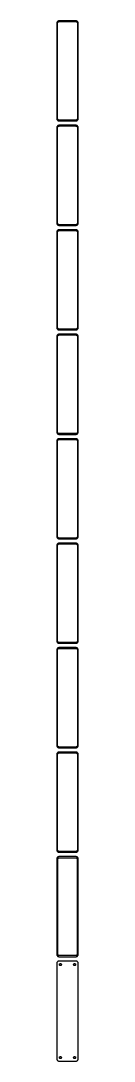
# Model space of a CAD drawing. Header units: metres. Extents: x -22 to 22, y 2085 to 4266.
import ezdxf

# ---------------------------------------------------------------- set-up
doc = ezdxf.new("R2010")
doc.units = ezdxf.units.M

msp = doc.modelspace()

# ---------------------------------------------------------------- linework, layer by layer
for p, q in [((-22.4606, 4261.63), (-22.5, 4261)), ((-22.5, 4261), (-22.5, 4061)), ((-22.3429, 4262.24), (-22.4606, 4261.63)), ((-22.1489, 4262.84), (-22.3429, 4262.24)), ((-21.8815, 4263.41), (-22.1489, 4262.84)), ((-21.5451, 4263.94), (-21.8815, 4263.41)), ((-21.1448, 4264.42), (-21.5451, 4263.94)), ((-20.6871, 4264.85), (-21.1448, 4264.42)), ((-21, 4260.5), (-20.9684, 4261)), ((-21, 4061.5), (-21, 4260.5)), ((-20.9684, 4261), (-20.8743, 4261.49)), ((-20.8743, 4261.49), (-20.7191, 4261.97)), ((-20.7191, 4261.97), (-20.5052, 4262.43)), ((-20.1791, 4265.22), (-20.6871, 4264.85)), ((-20.5052, 4262.43), (-20.2361, 4262.85)), ((-20.2361, 4262.85), (-19.9159, 4263.24)), ((-19.6289, 4265.52), (-20.1791, 4265.22)), ((-19.9159, 4263.24), (-19.5497, 4263.58)), ((-19.0451, 4265.76), (-19.6289, 4265.52)), ((-19.5497, 4263.58), (-19.1433, 4263.88)), ((-19.1433, 4263.88), (-18.7031, 4264.12)), ((-18.4369, 4265.91), (-19.0451, 4265.76)), ((-18.7031, 4264.12), (-18.2361, 4264.3)), ((-17.8139, 4265.99), (-18.4369, 4265.91)), ((-18.2361, 4264.3), (-17.7495, 4264.43)), ((17.8139, 4265.99), (-17.8139, 4265.99)), ((-17.7495, 4264.43), (-17.2512, 4264.49)), ((-17.2512, 4264.49), (17.2512, 4264.49)), ((17.2512, 4264.49), (17.7495, 4264.43)), ((17.7495, 4264.43), (18.2361, 4264.3)), ((18.4369, 4265.91), (17.8139, 4265.99)), ((18.2361, 4264.3), (18.7031, 4264.12)), ((19.0451, 4265.76), (18.4369, 4265.91)), ((18.7031, 4264.12), (19.1433, 4263.88)), ((19.6289, 4265.52), (19.0451, 4265.76)), ((19.1433, 4263.88), (19.5497, 4263.58)), ((19.5497, 4263.58), (19.9159, 4263.24)), ((20.1791, 4265.22), (19.6289, 4265.52)), ((19.9159, 4263.24), (20.2361, 4262.85)), ((20.6871, 4264.85), (20.1791, 4265.22)), ((20.2361, 4262.85), (20.5052, 4262.43)), ((20.5052, 4262.43), (20.7191, 4261.97)), ((21.1448, 4264.42), (20.6871, 4264.85)), ((20.7191, 4261.97), (20.8743, 4261.49)), ((20.8743, 4261.49), (20.9684, 4261)), ((20.9684, 4261), (21, 4260.5)), ((21, 4260.5), (21, 4061.5)), ((21.5451, 4263.94), (21.1448, 4264.42)), ((21.8815, 4263.41), (21.5451, 4263.94)), ((22.1489, 4262.84), (21.8815, 4263.41)), ((22.3429, 4262.24), (22.1489, 4262.84)), ((22.4606, 4261.63), (22.3429, 4262.24)), ((22.5, 4261), (22.4606, 4261.63)), ((22.5, 4061), (22.5, 4261)), ((-22.5, 4061), (-22.4606, 4060.37)), ((-22.4606, 4060.37), (-22.3429, 4059.76)), ((-22.3429, 4059.76), (-22.1489, 4059.16)), ((-22.1489, 4059.16), (-21.8815, 4058.59)), ((-21.8815, 4058.59), (-21.5451, 4058.06)), ((-21.5451, 4058.06), (-21.1448, 4057.58)), ((-21.1448, 4057.58), (-20.6871, 4057.15)), ((-20.9684, 4061), (-21, 4061.5)), ((-20.8743, 4060.51), (-20.9684, 4061)), ((-20.7191, 4060.03), (-20.8743, 4060.51)), ((-20.5052, 4059.57), (-20.7191, 4060.03)), ((-20.6871, 4057.15), (-20.1791, 4056.78)), ((-20.2361, 4059.15), (-20.5052, 4059.57)), ((-19.9159, 4058.76), (-20.2361, 4059.15)), ((-20.1791, 4056.78), (-19.6289, 4056.48)), ((-19.5497, 4058.42), (-19.9159, 4058.76)), ((-19.1433, 4058.12), (-19.5497, 4058.42)), ((-18.7031, 4057.88), (-19.1433, 4058.12)), ((-18.2361, 4057.7), (-18.7031, 4057.88)), ((-17.7495, 4057.57), (-18.2361, 4057.7)), ((-17.2512, 4057.51), (-17.7495, 4057.57)), ((17.2512, 4057.51), (-17.2512, 4057.51)), ((17.7495, 4057.57), (17.2512, 4057.51)), ((18.2361, 4057.7), (17.7495, 4057.57)), ((18.7031, 4057.88), (18.2361, 4057.7)), ((19.1433, 4058.12), (18.7031, 4057.88)), ((19.5497, 4058.42), (19.1433, 4058.12)), ((19.9159, 4058.76), (19.5497, 4058.42)), ((19.6289, 4056.48), (20.1791, 4056.78)), ((20.2361, 4059.15), (19.9159, 4058.76)), ((20.1791, 4056.78), (20.6871, 4057.15)), ((20.5052, 4059.57), (20.2361, 4059.15)), ((20.7191, 4060.03), (20.5052, 4059.57)), ((20.6871, 4057.15), (21.1448, 4057.58)), ((20.8743, 4060.51), (20.7191, 4060.03)), ((20.9684, 4061), (20.8743, 4060.51)), ((21, 4061.5), (20.9684, 4061)), ((21.1448, 4057.58), (21.5451, 4058.06)), ((21.5451, 4058.06), (21.8815, 4058.59)), ((21.8815, 4058.59), (22.1489, 4059.16)), ((22.1489, 4059.16), (22.3429, 4059.76)), ((22.3429, 4059.76), (22.4606, 4060.37)), ((22.4606, 4060.37), (22.5, 4061)), ((-22.4606, 4042.63), (-22.5, 4042)), ((-22.5, 4042), (-22.5, 3842)), ((-22.3429, 4043.24), (-22.4606, 4042.63)), ((-22.1489, 4043.84), (-22.3429, 4043.24)), ((-21.8815, 4044.41), (-22.1489, 4043.84)), ((-21.5451, 4044.94), (-21.8815, 4044.41)), ((-21.1448, 4045.42), (-21.5451, 4044.94)), ((-20.6871, 4045.85), (-21.1448, 4045.42)), ((-21, 4041.5), (-20.9684, 4042)), ((-21, 3842.5), (-21, 4041.5)), ((-20.9684, 4042), (-20.8743, 4042.49)), ((-20.8743, 4042.49), (-20.7191, 4042.97)), ((-20.7191, 4042.97), (-20.5052, 4043.43)), ((-20.1791, 4046.22), (-20.6871, 4045.85)), ((-20.5052, 4043.43), (-20.2361, 4043.85)), ((-20.2361, 4043.85), (-19.9159, 4044.24)), ((-19.6289, 4046.52), (-20.1791, 4046.22)), ((-19.9159, 4044.24), (-19.5497, 4044.58)), ((-19.6289, 4056.48), (-19.0451, 4056.24)), ((-19.0451, 4046.76), (-19.6289, 4046.52)), ((-19.5497, 4044.58), (-19.1433, 4044.88)), ((-19.1433, 4044.88), (-18.7031, 4045.12)), ((-19.0451, 4056.24), (-18.4369, 4056.09)), ((-18.4369, 4046.91), (-19.0451, 4046.76)), ((-18.7031, 4045.12), (-18.2361, 4045.3)), ((-18.4369, 4056.09), (-17.8139, 4056.01)), ((-17.8139, 4046.99), (-18.4369, 4046.91)), ((-18.2361, 4045.3), (-17.7495, 4045.43)), ((-17.8139, 4056.01), (17.8139, 4056.01)), ((17.8139, 4046.99), (-17.8139, 4046.99)), ((-17.7495, 4045.43), (-17.2512, 4045.49)), ((-17.2512, 4045.49), (17.2512, 4045.49)), ((17.2512, 4045.49), (17.7495, 4045.43)), ((17.7495, 4045.43), (18.2361, 4045.3)), ((17.8139, 4056.01), (18.4369, 4056.09)), ((18.4369, 4046.91), (17.8139, 4046.99)), ((18.2361, 4045.3), (18.7031, 4045.12)), ((18.4369, 4056.09), (19.0451, 4056.24)), ((19.0451, 4046.76), (18.4369, 4046.91)), ((18.7031, 4045.12), (19.1433, 4044.88)), ((19.0451, 4056.24), (19.6289, 4056.48)), ((19.6289, 4046.52), (19.0451, 4046.76)), ((19.1433, 4044.88), (19.5497, 4044.58)), ((19.5497, 4044.58), (19.9159, 4044.24)), ((20.1791, 4046.22), (19.6289, 4046.52)), ((19.9159, 4044.24), (20.2361, 4043.85)), ((20.6871, 4045.85), (20.1791, 4046.22)), ((20.2361, 4043.85), (20.5052, 4043.43)), ((20.5052, 4043.43), (20.7191, 4042.97)), ((21.1448, 4045.42), (20.6871, 4045.85)), ((20.7191, 4042.97), (20.8743, 4042.49)), ((20.8743, 4042.49), (20.9684, 4042)), ((20.9684, 4042), (21, 4041.5)), ((21, 4041.5), (21, 3842.5)), ((21.5451, 4044.94), (21.1448, 4045.42)), ((21.8815, 4044.41), (21.5451, 4044.94)), ((22.1489, 4043.84), (21.8815, 4044.41)), ((22.3429, 4043.24), (22.1489, 4043.84)), ((22.4606, 4042.63), (22.3429, 4043.24)), ((22.5, 4042), (22.4606, 4042.63)), ((22.5, 3842), (22.5, 4042)), ((-22.5, 3842), (-22.4606, 3841.37)), ((-22.4606, 3841.37), (-22.3429, 3840.76)), ((-22.3429, 3840.76), (-22.1489, 3840.16)), ((-22.1489, 3840.16), (-21.8815, 3839.59)), ((-21.8815, 3839.59), (-21.5451, 3839.06)), ((-21.5451, 3839.06), (-21.1448, 3838.58)), ((-21.1448, 3838.58), (-20.6871, 3838.15)), ((-20.9684, 3842), (-21, 3842.5)), ((-20.8743, 3841.51), (-20.9684, 3842)), ((-20.7191, 3841.03), (-20.8743, 3841.51)), ((-20.5052, 3840.57), (-20.7191, 3841.03)), ((-20.2361, 3840.15), (-20.5052, 3840.57)), ((-19.9159, 3839.76), (-20.2361, 3840.15)), ((-19.5497, 3839.42), (-19.9159, 3839.76)), ((-19.1433, 3839.12), (-19.5497, 3839.42)), ((-18.7031, 3838.88), (-19.1433, 3839.12)), ((-18.2361, 3838.7), (-18.7031, 3838.88)), ((-17.7495, 3838.57), (-18.2361, 3838.7)), ((-17.2512, 3838.51), (-17.7495, 3838.57)), ((17.7495, 3838.57), (17.2512, 3838.51)), ((18.2361, 3838.7), (17.7495, 3838.57)), ((18.7031, 3838.88), (18.2361, 3838.7)), ((19.1433, 3839.12), (18.7031, 3838.88)), ((19.5497, 3839.42), (19.1433, 3839.12)), ((19.9159, 3839.76), (19.5497, 3839.42)), ((20.2361, 3840.15), (19.9159, 3839.76)), ((20.5052, 3840.57), (20.2361, 3840.15)), ((20.7191, 3841.03), (20.5052, 3840.57)), ((20.6871, 3838.15), (21.1448, 3838.58)), ((20.8743, 3841.51), (20.7191, 3841.03)), ((20.9684, 3842), (20.8743, 3841.51)), ((21, 3842.5), (20.9684, 3842)), ((21.1448, 3838.58), (21.5451, 3839.06)), ((21.5451, 3839.06), (21.8815, 3839.59)), ((21.8815, 3839.59), (22.1489, 3840.16)), ((22.1489, 3840.16), (22.3429, 3840.76)), ((22.3429, 3840.76), (22.4606, 3841.37)), ((22.4606, 3841.37), (22.5, 3842)), ((-22.4606, 3823.63), (-22.5, 3823)), ((-22.5, 3823), (-22.5, 3623)), ((-22.3429, 3824.24), (-22.4606, 3823.63)), ((-22.1489, 3824.84), (-22.3429, 3824.24)), ((-21.8815, 3825.41), (-22.1489, 3824.84)), ((-21.5451, 3825.94), (-21.8815, 3825.41)), ((-21.1448, 3826.42), (-21.5451, 3825.94)), ((-20.6871, 3826.85), (-21.1448, 3826.42)), ((-21, 3822.5), (-20.9684, 3823)), ((-21, 3623.5), (-21, 3822.5)), ((-20.9684, 3823), (-20.8743, 3823.49)), ((-20.8743, 3823.49), (-20.7191, 3823.97)), ((-20.7191, 3823.97), (-20.5052, 3824.43)), ((-20.6871, 3838.15), (-20.1791, 3837.78)), ((-20.1791, 3827.22), (-20.6871, 3826.85)), ((-20.5052, 3824.43), (-20.2361, 3824.85)), ((-20.2361, 3824.85), (-19.9159, 3825.24)), ((-20.1791, 3837.78), (-19.6289, 3837.48)), ((-19.6289, 3827.52), (-20.1791, 3827.22)), ((-19.9159, 3825.24), (-19.5497, 3825.58)), ((-19.6289, 3837.48), (-19.0451, 3837.24)), ((-19.0451, 3827.76), (-19.6289, 3827.52)), ((-19.5497, 3825.58), (-19.1433, 3825.88)), ((-19.1433, 3825.88), (-18.7031, 3826.12)), ((-19.0451, 3837.24), (-18.4369, 3837.09)), ((-18.4369, 3827.91), (-19.0451, 3827.76)), ((-18.7031, 3826.12), (-18.2361, 3826.3)), ((-18.4369, 3837.09), (-17.8139, 3837.01)), ((-17.8139, 3827.99), (-18.4369, 3827.91)), ((-18.2361, 3826.3), (-17.7495, 3826.43)), ((-17.8139, 3837.01), (17.8139, 3837.01)), ((17.8139, 3827.99), (-17.8139, 3827.99)), ((-17.7495, 3826.43), (-17.2512, 3826.49)), ((17.2512, 3838.51), (-17.2512, 3838.51)), ((-17.2512, 3826.49), (17.2512, 3826.49)), ((17.2512, 3826.49), (17.7495, 3826.43)), ((17.7495, 3826.43), (18.2361, 3826.3)), ((17.8139, 3837.01), (18.4369, 3837.09)), ((18.4369, 3827.91), (17.8139, 3827.99)), ((18.2361, 3826.3), (18.7031, 3826.12)), ((18.4369, 3837.09), (19.0451, 3837.24)), ((19.0451, 3827.76), (18.4369, 3827.91)), ((18.7031, 3826.12), (19.1433, 3825.88)), ((19.0451, 3837.24), (19.6289, 3837.48)), ((19.6289, 3827.52), (19.0451, 3827.76)), ((19.1433, 3825.88), (19.5497, 3825.58)), ((19.5497, 3825.58), (19.9159, 3825.24)), ((19.6289, 3837.48), (20.1791, 3837.78)), ((20.1791, 3827.22), (19.6289, 3827.52)), ((19.9159, 3825.24), (20.2361, 3824.85)), ((20.1791, 3837.78), (20.6871, 3838.15)), ((20.6871, 3826.85), (20.1791, 3827.22)), ((20.2361, 3824.85), (20.5052, 3824.43)), ((20.5052, 3824.43), (20.7191, 3823.97)), ((21.1448, 3826.42), (20.6871, 3826.85)), ((20.7191, 3823.97), (20.8743, 3823.49)), ((20.8743, 3823.49), (20.9684, 3823)), ((20.9684, 3823), (21, 3822.5)), ((21, 3822.5), (21, 3623.5)), ((21.5451, 3825.94), (21.1448, 3826.42)), ((21.8815, 3825.41), (21.5451, 3825.94)), ((22.1489, 3824.84), (21.8815, 3825.41)), ((22.3429, 3824.24), (22.1489, 3824.84)), ((22.4606, 3823.63), (22.3429, 3824.24)), ((22.5, 3823), (22.4606, 3823.63)), ((22.5, 3623), (22.5, 3823)), ((-22.5, 3623), (-22.4606, 3622.37)), ((-22.4606, 3622.37), (-22.3429, 3621.76)), ((-22.3429, 3621.76), (-22.1489, 3621.16)), ((-22.1489, 3621.16), (-21.8815, 3620.59)), ((-21.8815, 3620.59), (-21.5451, 3620.06)), ((-20.9684, 3623), (-21, 3623.5)), ((-20.8743, 3622.51), (-20.9684, 3623)), ((-20.7191, 3622.03), (-20.8743, 3622.51)), ((-20.5052, 3621.57), (-20.7191, 3622.03)), ((-20.2361, 3621.15), (-20.5052, 3621.57)), ((-19.9159, 3620.76), (-20.2361, 3621.15)), ((-19.5497, 3620.42), (-19.9159, 3620.76)), ((19.9159, 3620.76), (19.5497, 3620.42)), ((20.2361, 3621.15), (19.9159, 3620.76)), ((20.5052, 3621.57), (20.2361, 3621.15)), ((20.7191, 3622.03), (20.5052, 3621.57)), ((20.8743, 3622.51), (20.7191, 3622.03)), ((20.9684, 3623), (20.8743, 3622.51)), ((21, 3623.5), (20.9684, 3623)), ((21.5451, 3620.06), (21.8815, 3620.59)), ((21.8815, 3620.59), (22.1489, 3621.16)), ((22.1489, 3621.16), (22.3429, 3621.76)), ((22.3429, 3621.76), (22.4606, 3622.37)), ((22.4606, 3622.37), (22.5, 3623)), ((-22.4606, 3604.63), (-22.5, 3604)), ((-22.5, 3604), (-22.5, 3404)), ((-22.3429, 3605.24), (-22.4606, 3604.63)), ((-22.1489, 3605.84), (-22.3429, 3605.24)), ((-21.8815, 3606.41), (-22.1489, 3605.84)), ((-21.5451, 3606.94), (-21.8815, 3606.41)), ((-21.5451, 3620.06), (-21.1448, 3619.58)), ((-21.1448, 3607.42), (-21.5451, 3606.94)), ((-21.1448, 3619.58), (-20.6871, 3619.15)), ((-20.6871, 3607.85), (-21.1448, 3607.42)), ((-21, 3603.5), (-20.9684, 3604)), ((-21, 3404.5), (-21, 3603.5)), ((-20.9684, 3604), (-20.8743, 3604.49)), ((-20.8743, 3604.49), (-20.7191, 3604.97)), ((-20.7191, 3604.97), (-20.5052, 3605.43)), ((-20.6871, 3619.15), (-20.1791, 3618.78)), ((-20.1791, 3608.22), (-20.6871, 3607.85)), ((-20.5052, 3605.43), (-20.2361, 3605.85)), ((-20.2361, 3605.85), (-19.9159, 3606.24)), ((-20.1791, 3618.78), (-19.6289, 3618.48)), ((-19.6289, 3608.52), (-20.1791, 3608.22)), ((-19.9159, 3606.24), (-19.5497, 3606.58)), ((-19.6289, 3618.48), (-19.0451, 3618.24)), ((-19.0451, 3608.76), (-19.6289, 3608.52)), ((-19.1433, 3620.12), (-19.5497, 3620.42)), ((-19.5497, 3606.58), (-19.1433, 3606.88)), ((-18.7031, 3619.88), (-19.1433, 3620.12)), ((-19.1433, 3606.88), (-18.7031, 3607.12)), ((-19.0451, 3618.24), (-18.4369, 3618.09)), ((-18.4369, 3608.91), (-19.0451, 3608.76)), ((-18.2361, 3619.7), (-18.7031, 3619.88)), ((-18.7031, 3607.12), (-18.2361, 3607.3)), ((-18.4369, 3618.09), (-17.8139, 3618.01)), ((-17.8139, 3608.99), (-18.4369, 3608.91)), ((-17.7495, 3619.57), (-18.2361, 3619.7)), ((-18.2361, 3607.3), (-17.7495, 3607.43)), ((-17.8139, 3618.01), (17.8139, 3618.01)), ((17.8139, 3608.99), (-17.8139, 3608.99)), ((-17.2512, 3619.51), (-17.7495, 3619.57)), ((-17.7495, 3607.43), (-17.2512, 3607.49)), ((17.2512, 3619.51), (-17.2512, 3619.51)), ((-17.2512, 3607.49), (17.2512, 3607.49)), ((17.7495, 3619.57), (17.2512, 3619.51)), ((17.2512, 3607.49), (17.7495, 3607.43)), ((18.2361, 3619.7), (17.7495, 3619.57)), ((17.7495, 3607.43), (18.2361, 3607.3)), ((17.8139, 3618.01), (18.4369, 3618.09)), ((18.4369, 3608.91), (17.8139, 3608.99)), ((18.7031, 3619.88), (18.2361, 3619.7)), ((18.2361, 3607.3), (18.7031, 3607.12)), ((18.4369, 3618.09), (19.0451, 3618.24)), ((19.0451, 3608.76), (18.4369, 3608.91)), ((19.1433, 3620.12), (18.7031, 3619.88)), ((18.7031, 3607.12), (19.1433, 3606.88)), ((19.0451, 3618.24), (19.6289, 3618.48)), ((19.6289, 3608.52), (19.0451, 3608.76)), ((19.5497, 3620.42), (19.1433, 3620.12)), ((19.1433, 3606.88), (19.5497, 3606.58)), ((19.5497, 3606.58), (19.9159, 3606.24)), ((19.6289, 3618.48), (20.1791, 3618.78)), ((20.1791, 3608.22), (19.6289, 3608.52)), ((19.9159, 3606.24), (20.2361, 3605.85)), ((20.1791, 3618.78), (20.6871, 3619.15)), ((20.6871, 3607.85), (20.1791, 3608.22)), ((20.2361, 3605.85), (20.5052, 3605.43)), ((20.5052, 3605.43), (20.7191, 3604.97)), ((20.6871, 3619.15), (21.1448, 3619.58)), ((21.1448, 3607.42), (20.6871, 3607.85)), ((20.7191, 3604.97), (20.8743, 3604.49)), ((20.8743, 3604.49), (20.9684, 3604)), ((20.9684, 3604), (21, 3603.5)), ((21, 3603.5), (21, 3404.5)), ((21.1448, 3619.58), (21.5451, 3620.06)), ((21.5451, 3606.94), (21.1448, 3607.42)), ((21.8815, 3606.41), (21.5451, 3606.94)), ((22.1489, 3605.84), (21.8815, 3606.41)), ((22.3429, 3605.24), (22.1489, 3605.84)), ((22.4606, 3604.63), (22.3429, 3605.24)), ((22.5, 3604), (22.4606, 3604.63)), ((22.5, 3404), (22.5, 3604)), ((-22.5, 3404), (-22.4606, 3403.37)), ((-22.4606, 3403.37), (-22.3429, 3402.76)), ((-22.3429, 3402.76), (-22.1489, 3402.16)), ((-20.9684, 3404), (-21, 3404.5)), ((-20.8743, 3403.51), (-20.9684, 3404)), ((-20.7191, 3403.03), (-20.8743, 3403.51)), ((-20.5052, 3402.57), (-20.7191, 3403.03)), ((-20.2361, 3402.15), (-20.5052, 3402.57)), ((20.5052, 3402.57), (20.2361, 3402.15)), ((20.7191, 3403.03), (20.5052, 3402.57)), ((20.8743, 3403.51), (20.7191, 3403.03)), ((20.9684, 3404), (20.8743, 3403.51)), ((21, 3404.5), (20.9684, 3404)), ((22.1489, 3402.16), (22.3429, 3402.76)), ((22.3429, 3402.76), (22.4606, 3403.37)), ((22.4606, 3403.37), (22.5, 3404)), ((-22.4606, 3385.63), (-22.5, 3385)), ((-22.5, 3385), (-22.5, 3185)), ((-22.3429, 3386.24), (-22.4606, 3385.63)), ((-22.1489, 3386.84), (-22.3429, 3386.24)), ((-22.1489, 3402.16), (-21.8815, 3401.59)), ((-21.8815, 3387.41), (-22.1489, 3386.84)), ((-21.8815, 3401.59), (-21.5451, 3401.06)), ((-21.5451, 3387.94), (-21.8815, 3387.41)), ((-21.5451, 3401.06), (-21.1448, 3400.58)), ((-21.1448, 3388.42), (-21.5451, 3387.94)), ((-21.1448, 3400.58), (-20.6871, 3400.15)), ((-20.6871, 3388.85), (-21.1448, 3388.42)), ((-21, 3384.5), (-20.9684, 3385)), ((-21, 3185.5), (-21, 3384.5)), ((-20.9684, 3385), (-20.8743, 3385.49)), ((-20.8743, 3385.49), (-20.7191, 3385.97)), ((-20.7191, 3385.97), (-20.5052, 3386.43)), ((-20.6871, 3400.15), (-20.1791, 3399.78)), ((-20.1791, 3389.22), (-20.6871, 3388.85)), ((-20.5052, 3386.43), (-20.2361, 3386.85)), ((-19.9159, 3401.76), (-20.2361, 3402.15)), ((-20.2361, 3386.85), (-19.9159, 3387.24)), ((-20.1791, 3399.78), (-19.6289, 3399.48)), ((-19.6289, 3389.52), (-20.1791, 3389.22)), ((-19.5497, 3401.42), (-19.9159, 3401.76)), ((-19.9159, 3387.24), (-19.5497, 3387.58)), ((-19.6289, 3399.48), (-19.0451, 3399.24)), ((-19.0451, 3389.76), (-19.6289, 3389.52)), ((-19.1433, 3401.12), (-19.5497, 3401.42)), ((-19.5497, 3387.58), (-19.1433, 3387.88)), ((-18.7031, 3400.88), (-19.1433, 3401.12)), ((-19.1433, 3387.88), (-18.7031, 3388.12)), ((-19.0451, 3399.24), (-18.4369, 3399.09)), ((-18.4369, 3389.91), (-19.0451, 3389.76)), ((-18.2361, 3400.7), (-18.7031, 3400.88)), ((-18.7031, 3388.12), (-18.2361, 3388.3)), ((-18.4369, 3399.09), (-17.8139, 3399.01)), ((-17.8139, 3389.99), (-18.4369, 3389.91)), ((-17.7495, 3400.57), (-18.2361, 3400.7)), ((-18.2361, 3388.3), (-17.7495, 3388.43)), ((-17.8139, 3399.01), (17.8139, 3399.01)), ((17.8139, 3389.99), (-17.8139, 3389.99)), ((-17.2512, 3400.51), (-17.7495, 3400.57)), ((-17.7495, 3388.43), (-17.2512, 3388.49)), ((17.2512, 3400.51), (-17.2512, 3400.51)), ((-17.2512, 3388.49), (17.2512, 3388.49)), ((17.7495, 3400.57), (17.2512, 3400.51)), ((17.2512, 3388.49), (17.7495, 3388.43)), ((18.2361, 3400.7), (17.7495, 3400.57)), ((17.7495, 3388.43), (18.2361, 3388.3)), ((17.8139, 3399.01), (18.4369, 3399.09)), ((18.4369, 3389.91), (17.8139, 3389.99)), ((18.7031, 3400.88), (18.2361, 3400.7)), ((18.2361, 3388.3), (18.7031, 3388.12)), ((18.4369, 3399.09), (19.0451, 3399.24)), ((19.0451, 3389.76), (18.4369, 3389.91)), ((19.1433, 3401.12), (18.7031, 3400.88)), ((18.7031, 3388.12), (19.1433, 3387.88)), ((19.0451, 3399.24), (19.6289, 3399.48)), ((19.6289, 3389.52), (19.0451, 3389.76)), ((19.5497, 3401.42), (19.1433, 3401.12)), ((19.1433, 3387.88), (19.5497, 3387.58)), ((19.9159, 3401.76), (19.5497, 3401.42)), ((19.5497, 3387.58), (19.9159, 3387.24)), ((19.6289, 3399.48), (20.1791, 3399.78)), ((20.1791, 3389.22), (19.6289, 3389.52)), ((20.2361, 3402.15), (19.9159, 3401.76)), ((19.9159, 3387.24), (20.2361, 3386.85)), ((20.1791, 3399.78), (20.6871, 3400.15)), ((20.6871, 3388.85), (20.1791, 3389.22)), ((20.2361, 3386.85), (20.5052, 3386.43)), ((20.5052, 3386.43), (20.7191, 3385.97)), ((20.6871, 3400.15), (21.1448, 3400.58)), ((21.1448, 3388.42), (20.6871, 3388.85)), ((20.7191, 3385.97), (20.8743, 3385.49)), ((20.8743, 3385.49), (20.9684, 3385)), ((20.9684, 3385), (21, 3384.5)), ((21, 3384.5), (21, 3185.5)), ((21.1448, 3400.58), (21.5451, 3401.06)), ((21.5451, 3387.94), (21.1448, 3388.42)), ((21.5451, 3401.06), (21.8815, 3401.59)), ((21.8815, 3387.41), (21.5451, 3387.94)), ((21.8815, 3401.59), (22.1489, 3402.16)), ((22.1489, 3386.84), (21.8815, 3387.41)), ((22.3429, 3386.24), (22.1489, 3386.84)), ((22.4606, 3385.63), (22.3429, 3386.24)), ((22.5, 3385), (22.4606, 3385.63)), ((22.5, 3185), (22.5, 3385)), ((-22.5, 3185), (-22.4606, 3184.37)), ((-22.4606, 3184.37), (-22.3429, 3183.76)), ((-20.9684, 3185), (-21, 3185.5)), ((-20.8743, 3184.51), (-20.9684, 3185)), ((-20.7191, 3184.03), (-20.8743, 3184.51)), ((20.8743, 3184.51), (20.7191, 3184.03)), ((20.9684, 3185), (20.8743, 3184.51)), ((21, 3185.5), (20.9684, 3185)), ((22.3429, 3183.76), (22.4606, 3184.37)), ((22.4606, 3184.37), (22.5, 3185)), ((-22.4606, 3166.63), (-22.5, 3166)), ((-22.5, 3166), (-22.5, 2966)), ((-22.3429, 3167.24), (-22.4606, 3166.63)), ((-22.3429, 3183.76), (-22.1489, 3183.16)), ((-22.1489, 3167.84), (-22.3429, 3167.24)), ((-22.1489, 3183.16), (-21.8815, 3182.59)), ((-21.8815, 3168.41), (-22.1489, 3167.84)), ((-21.8815, 3182.59), (-21.5451, 3182.06)), ((-21.5451, 3168.94), (-21.8815, 3168.41)), ((-21.5451, 3182.06), (-21.1448, 3181.58)), ((-21.1448, 3169.42), (-21.5451, 3168.94)), ((-21.1448, 3181.58), (-20.6871, 3181.15)), ((-20.6871, 3169.85), (-21.1448, 3169.42)), ((-21, 3165.5), (-20.9684, 3166)), ((-21, 2966.5), (-21, 3165.5)), ((-20.9684, 3166), (-20.8743, 3166.49)), ((-20.8743, 3166.49), (-20.7191, 3166.97)), ((-20.5052, 3183.57), (-20.7191, 3184.03)), ((-20.7191, 3166.97), (-20.5052, 3167.43)), ((-20.6871, 3181.15), (-20.1791, 3180.78)), ((-20.1791, 3170.22), (-20.6871, 3169.85)), ((-20.2361, 3183.15), (-20.5052, 3183.57)), ((-20.5052, 3167.43), (-20.2361, 3167.85)), ((-19.9159, 3182.76), (-20.2361, 3183.15)), ((-20.2361, 3167.85), (-19.9159, 3168.24)), ((-20.1791, 3180.78), (-19.6289, 3180.48)), ((-19.6289, 3170.52), (-20.1791, 3170.22)), ((-19.5497, 3182.42), (-19.9159, 3182.76)), ((-19.9159, 3168.24), (-19.5497, 3168.58)), ((-19.6289, 3180.48), (-19.0451, 3180.24)), ((-19.0451, 3170.76), (-19.6289, 3170.52)), ((-19.1433, 3182.12), (-19.5497, 3182.42)), ((-19.5497, 3168.58), (-19.1433, 3168.88)), ((-18.7031, 3181.88), (-19.1433, 3182.12)), ((-19.1433, 3168.88), (-18.7031, 3169.12)), ((-19.0451, 3180.24), (-18.4369, 3180.09)), ((-18.4369, 3170.91), (-19.0451, 3170.76)), ((-18.2361, 3181.7), (-18.7031, 3181.88)), ((-18.7031, 3169.12), (-18.2361, 3169.3)), ((-18.4369, 3180.09), (-17.8139, 3180.01)), ((-17.8139, 3170.99), (-18.4369, 3170.91)), ((-17.7495, 3181.57), (-18.2361, 3181.7)), ((-18.2361, 3169.3), (-17.7495, 3169.43)), ((-17.8139, 3180.01), (17.8139, 3180.01)), ((17.8139, 3170.99), (-17.8139, 3170.99)), ((-17.2512, 3181.51), (-17.7495, 3181.57)), ((-17.7495, 3169.43), (-17.2512, 3169.49)), ((17.2512, 3181.51), (-17.2512, 3181.51)), ((-17.2512, 3169.49), (17.2512, 3169.49)), ((17.7495, 3181.57), (17.2512, 3181.51)), ((17.2512, 3169.49), (17.7495, 3169.43)), ((18.2361, 3181.7), (17.7495, 3181.57)), ((17.7495, 3169.43), (18.2361, 3169.3)), ((17.8139, 3180.01), (18.4369, 3180.09)), ((18.4369, 3170.91), (17.8139, 3170.99)), ((18.7031, 3181.88), (18.2361, 3181.7)), ((18.2361, 3169.3), (18.7031, 3169.12)), ((18.4369, 3180.09), (19.0451, 3180.24)), ((19.0451, 3170.76), (18.4369, 3170.91)), ((19.1433, 3182.12), (18.7031, 3181.88)), ((18.7031, 3169.12), (19.1433, 3168.88)), ((19.0451, 3180.24), (19.6289, 3180.48)), ((19.6289, 3170.52), (19.0451, 3170.76)), ((19.5497, 3182.42), (19.1433, 3182.12)), ((19.1433, 3168.88), (19.5497, 3168.58)), ((19.9159, 3182.76), (19.5497, 3182.42)), ((19.5497, 3168.58), (19.9159, 3168.24)), ((19.6289, 3180.48), (20.1791, 3180.78)), ((20.1791, 3170.22), (19.6289, 3170.52)), ((20.2361, 3183.15), (19.9159, 3182.76)), ((19.9159, 3168.24), (20.2361, 3167.85)), ((20.1791, 3180.78), (20.6871, 3181.15)), ((20.6871, 3169.85), (20.1791, 3170.22)), ((20.5052, 3183.57), (20.2361, 3183.15)), ((20.2361, 3167.85), (20.5052, 3167.43)), ((20.7191, 3184.03), (20.5052, 3183.57)), ((20.5052, 3167.43), (20.7191, 3166.97)), ((20.6871, 3181.15), (21.1448, 3181.58)), ((21.1448, 3169.42), (20.6871, 3169.85)), ((20.7191, 3166.97), (20.8743, 3166.49)), ((20.8743, 3166.49), (20.9684, 3166)), ((20.9684, 3166), (21, 3165.5)), ((21, 3165.5), (21, 2966.5)), ((21.1448, 3181.58), (21.5451, 3182.06)), ((21.5451, 3168.94), (21.1448, 3169.42)), ((21.5451, 3182.06), (21.8815, 3182.59)), ((21.8815, 3168.41), (21.5451, 3168.94)), ((21.8815, 3182.59), (22.1489, 3183.16)), ((22.1489, 3167.84), (21.8815, 3168.41)), ((22.1489, 3183.16), (22.3429, 3183.76)), ((22.3429, 3167.24), (22.1489, 3167.84)), ((22.4606, 3166.63), (22.3429, 3167.24)), ((22.5, 3166), (22.4606, 3166.63)), ((22.5, 2966), (22.5, 3166)), ((-20.9684, 2966), (-21, 2966.5)), ((21, 2966.5), (20.9684, 2966)), ((-22.5, 2966), (-22.4606, 2965.37)), ((-22.4606, 2947.63), (-22.5, 2947)), ((-22.5, 2947), (-22.5, 2747)), ((-22.4606, 2965.37), (-22.3429, 2964.76)), ((-22.3429, 2948.24), (-22.4606, 2947.63)), ((-22.3429, 2964.76), (-22.1489, 2964.16)), ((-22.1489, 2948.84), (-22.3429, 2948.24)), ((-22.1489, 2964.16), (-21.8815, 2963.59)), ((-21.8815, 2949.41), (-22.1489, 2948.84)), ((-21.8815, 2963.59), (-21.5451, 2963.06)), ((-21.5451, 2949.94), (-21.8815, 2949.41)), ((-21.5451, 2963.06), (-21.1448, 2962.58)), ((-21.1448, 2950.42), (-21.5451, 2949.94)), ((-21.1448, 2962.58), (-20.6871, 2962.15)), ((-20.6871, 2950.85), (-21.1448, 2950.42)), ((-21, 2946.5), (-20.9684, 2947)), ((-21, 2747.5), (-21, 2946.5)), ((-20.8743, 2965.51), (-20.9684, 2966)), ((-20.9684, 2947), (-20.8743, 2947.49)), ((-20.7191, 2965.03), (-20.8743, 2965.51)), ((-20.8743, 2947.49), (-20.7191, 2947.97)), ((-20.5052, 2964.57), (-20.7191, 2965.03)), ((-20.7191, 2947.97), (-20.5052, 2948.43)), ((-20.6871, 2962.15), (-20.1791, 2961.78)), ((-20.1791, 2951.22), (-20.6871, 2950.85)), ((-20.2361, 2964.15), (-20.5052, 2964.57)), ((-20.5052, 2948.43), (-20.2361, 2948.85)), ((-19.9159, 2963.76), (-20.2361, 2964.15)), ((-20.2361, 2948.85), (-19.9159, 2949.24)), ((-20.1791, 2961.78), (-19.6289, 2961.48)), ((-19.6289, 2951.52), (-20.1791, 2951.22)), ((-19.5497, 2963.42), (-19.9159, 2963.76)), ((-19.9159, 2949.24), (-19.5497, 2949.58)), ((-19.6289, 2961.48), (-19.0451, 2961.24)), ((-19.0451, 2951.76), (-19.6289, 2951.52)), ((-19.1433, 2963.12), (-19.5497, 2963.42)), ((-19.5497, 2949.58), (-19.1433, 2949.88)), ((-18.7031, 2962.88), (-19.1433, 2963.12)), ((-19.1433, 2949.88), (-18.7031, 2950.12)), ((-19.0451, 2961.24), (-18.4369, 2961.09)), ((-18.4369, 2951.91), (-19.0451, 2951.76)), ((-18.2361, 2962.7), (-18.7031, 2962.88)), ((-18.7031, 2950.12), (-18.2361, 2950.3)), ((-18.4369, 2961.09), (-17.8139, 2961.01)), ((-17.8139, 2951.99), (-18.4369, 2951.91)), ((-17.7495, 2962.57), (-18.2361, 2962.7)), ((-18.2361, 2950.3), (-17.7495, 2950.43)), ((-17.8139, 2961.01), (17.8139, 2961.01)), ((17.8139, 2951.99), (-17.8139, 2951.99)), ((-17.2512, 2962.51), (-17.7495, 2962.57)), ((-17.7495, 2950.43), (-17.2512, 2950.49)), ((17.2512, 2962.51), (-17.2512, 2962.51)), ((-17.2512, 2950.49), (17.2512, 2950.49)), ((17.7495, 2962.57), (17.2512, 2962.51)), ((17.2512, 2950.49), (17.7495, 2950.43)), ((18.2361, 2962.7), (17.7495, 2962.57)), ((17.7495, 2950.43), (18.2361, 2950.3)), ((17.8139, 2961.01), (18.4369, 2961.09)), ((18.4369, 2951.91), (17.8139, 2951.99)), ((18.7031, 2962.88), (18.2361, 2962.7)), ((18.2361, 2950.3), (18.7031, 2950.12)), ((18.4369, 2961.09), (19.0451, 2961.24)), ((19.0451, 2951.76), (18.4369, 2951.91)), ((19.1433, 2963.12), (18.7031, 2962.88)), ((18.7031, 2950.12), (19.1433, 2949.88)), ((19.0451, 2961.24), (19.6289, 2961.48)), ((19.6289, 2951.52), (19.0451, 2951.76)), ((19.5497, 2963.42), (19.1433, 2963.12)), ((19.1433, 2949.88), (19.5497, 2949.58)), ((19.9159, 2963.76), (19.5497, 2963.42)), ((19.5497, 2949.58), (19.9159, 2949.24)), ((19.6289, 2961.48), (20.1791, 2961.78)), ((20.1791, 2951.22), (19.6289, 2951.52)), ((20.2361, 2964.15), (19.9159, 2963.76)), ((19.9159, 2949.24), (20.2361, 2948.85)), ((20.1791, 2961.78), (20.6871, 2962.15)), ((20.6871, 2950.85), (20.1791, 2951.22)), ((20.5052, 2964.57), (20.2361, 2964.15)), ((20.2361, 2948.85), (20.5052, 2948.43)), ((20.7191, 2965.03), (20.5052, 2964.57)), ((20.5052, 2948.43), (20.7191, 2947.97)), ((20.6871, 2962.15), (21.1448, 2962.58)), ((21.1448, 2950.42), (20.6871, 2950.85)), ((20.8743, 2965.51), (20.7191, 2965.03)), ((20.7191, 2947.97), (20.8743, 2947.49)), ((20.9684, 2966), (20.8743, 2965.51)), ((20.8743, 2947.49), (20.9684, 2947)), ((20.9684, 2947), (21, 2946.5)), ((21, 2946.5), (21, 2747.5)), ((21.1448, 2962.58), (21.5451, 2963.06)), ((21.5451, 2949.94), (21.1448, 2950.42)), ((21.5451, 2963.06), (21.8815, 2963.59)), ((21.8815, 2949.41), (21.5451, 2949.94)), ((21.8815, 2963.59), (22.1489, 2964.16)), ((22.1489, 2948.84), (21.8815, 2949.41)), ((22.1489, 2964.16), (22.3429, 2964.76)), ((22.3429, 2948.24), (22.1489, 2948.84)), ((22.3429, 2964.76), (22.4606, 2965.37)), ((22.4606, 2947.63), (22.3429, 2948.24)), ((22.4606, 2965.37), (22.5, 2966)), ((22.5, 2947), (22.4606, 2947.63)), ((22.5, 2747), (22.5, 2947)), ((-22.5, 2747), (-22.4606, 2746.37)), ((-22.4606, 2728.63), (-22.5, 2728)), ((-22.5, 2728), (-22.5, 2528)), ((-22.4606, 2746.37), (-22.3429, 2745.76)), ((-22.3429, 2729.24), (-22.4606, 2728.63)), ((-22.3429, 2745.76), (-22.1489, 2745.16)), ((-22.1489, 2729.84), (-22.3429, 2729.24)), ((-22.1489, 2745.16), (-21.8815, 2744.59)), ((-21.8815, 2730.41), (-22.1489, 2729.84)), ((-21.8815, 2744.59), (-21.5451, 2744.06)), ((-21.5451, 2730.94), (-21.8815, 2730.41)), ((-21.5451, 2744.06), (-21.1448, 2743.58)), ((-21.1448, 2731.42), (-21.5451, 2730.94)), ((-21.1448, 2743.58), (-20.6871, 2743.15)), ((-20.6871, 2731.85), (-21.1448, 2731.42)), ((-20.9684, 2747), (-21, 2747.5)), ((-21, 2727.5), (-20.9684, 2728)), ((-21, 2528.5), (-21, 2727.5)), ((-20.8743, 2746.51), (-20.9684, 2747)), ((-20.9684, 2728), (-20.8743, 2728.49)), ((-20.7191, 2746.03), (-20.8743, 2746.51)), ((-20.8743, 2728.49), (-20.7191, 2728.97)), ((-20.5052, 2745.57), (-20.7191, 2746.03)), ((-20.7191, 2728.97), (-20.5052, 2729.43)), ((-20.6871, 2743.15), (-20.1791, 2742.78)), ((-20.1791, 2732.22), (-20.6871, 2731.85)), ((-20.2361, 2745.15), (-20.5052, 2745.57)), ((-20.5052, 2729.43), (-20.2361, 2729.85)), ((-19.9159, 2744.76), (-20.2361, 2745.15)), ((-20.2361, 2729.85), (-19.9159, 2730.24)), ((-20.1791, 2742.78), (-19.6289, 2742.48)), ((-19.6289, 2732.52), (-20.1791, 2732.22)), ((-19.5497, 2744.42), (-19.9159, 2744.76)), ((-19.9159, 2730.24), (-19.5497, 2730.58)), ((-19.6289, 2742.48), (-19.0451, 2742.24)), ((-19.0451, 2732.76), (-19.6289, 2732.52)), ((-19.1433, 2744.12), (-19.5497, 2744.42)), ((-19.5497, 2730.58), (-19.1433, 2730.88)), ((-18.7031, 2743.88), (-19.1433, 2744.12)), ((-19.1433, 2730.88), (-18.7031, 2731.12)), ((-19.0451, 2742.24), (-18.4369, 2742.09)), ((-18.4369, 2732.91), (-19.0451, 2732.76)), ((-18.2361, 2743.7), (-18.7031, 2743.88)), ((-18.7031, 2731.12), (-18.2361, 2731.3)), ((-18.4369, 2742.09), (-17.8139, 2742.01)), ((-17.8139, 2732.99), (-18.4369, 2732.91)), ((-17.7495, 2743.57), (-18.2361, 2743.7)), ((-18.2361, 2731.3), (-17.7495, 2731.43)), ((-17.8139, 2742.01), (17.8139, 2742.01)), ((17.8139, 2732.99), (-17.8139, 2732.99)), ((-17.2512, 2743.51), (-17.7495, 2743.57)), ((-17.7495, 2731.43), (-17.2512, 2731.49)), ((17.2512, 2743.51), (-17.2512, 2743.51)), ((-17.2512, 2731.49), (17.2512, 2731.49)), ((17.7495, 2743.57), (17.2512, 2743.51)), ((17.2512, 2731.49), (17.7495, 2731.43)), ((18.2361, 2743.7), (17.7495, 2743.57)), ((17.7495, 2731.43), (18.2361, 2731.3)), ((17.8139, 2742.01), (18.4369, 2742.09)), ((18.4369, 2732.91), (17.8139, 2732.99)), ((18.7031, 2743.88), (18.2361, 2743.7)), ((18.2361, 2731.3), (18.7031, 2731.12)), ((18.4369, 2742.09), (19.0451, 2742.24)), ((19.0451, 2732.76), (18.4369, 2732.91)), ((19.1433, 2744.12), (18.7031, 2743.88)), ((18.7031, 2731.12), (19.1433, 2730.88)), ((19.0451, 2742.24), (19.6289, 2742.48)), ((19.6289, 2732.52), (19.0451, 2732.76)), ((19.5497, 2744.42), (19.1433, 2744.12)), ((19.1433, 2730.88), (19.5497, 2730.58)), ((19.9159, 2744.76), (19.5497, 2744.42)), ((19.5497, 2730.58), (19.9159, 2730.24)), ((19.6289, 2742.48), (20.1791, 2742.78)), ((20.1791, 2732.22), (19.6289, 2732.52)), ((20.2361, 2745.15), (19.9159, 2744.76)), ((19.9159, 2730.24), (20.2361, 2729.85)), ((20.1791, 2742.78), (20.6871, 2743.15)), ((20.6871, 2731.85), (20.1791, 2732.22)), ((20.5052, 2745.57), (20.2361, 2745.15)), ((20.2361, 2729.85), (20.5052, 2729.43)), ((20.7191, 2746.03), (20.5052, 2745.57)), ((20.5052, 2729.43), (20.7191, 2728.97)), ((20.6871, 2743.15), (21.1448, 2743.58)), ((21.1448, 2731.42), (20.6871, 2731.85)), ((20.8743, 2746.51), (20.7191, 2746.03)), ((20.7191, 2728.97), (20.8743, 2728.49)), ((20.9684, 2747), (20.8743, 2746.51)), ((20.8743, 2728.49), (20.9684, 2728)), ((21, 2747.5), (20.9684, 2747)), ((20.9684, 2728), (21, 2727.5)), ((21, 2727.5), (21, 2528.5)), ((21.1448, 2743.58), (21.5451, 2744.06)), ((21.5451, 2730.94), (21.1448, 2731.42)), ((21.5451, 2744.06), (21.8815, 2744.59)), ((21.8815, 2730.41), (21.5451, 2730.94)), ((21.8815, 2744.59), (22.1489, 2745.16)), ((22.1489, 2729.84), (21.8815, 2730.41)), ((22.1489, 2745.16), (22.3429, 2745.76)), ((22.3429, 2729.24), (22.1489, 2729.84)), ((22.3429, 2745.76), (22.4606, 2746.37)), ((22.4606, 2728.63), (22.3429, 2729.24)), ((22.4606, 2746.37), (22.5, 2747)), ((22.5, 2728), (22.4606, 2728.63)), ((22.5, 2528), (22.5, 2728)), ((-22.5, 2528), (-22.4606, 2527.37)), ((-22.4606, 2509.63), (-22.5, 2509)), ((-22.5, 2509), (-22.5, 2309)), ((-22.4606, 2527.37), (-22.3429, 2526.76)), ((-22.3429, 2510.24), (-22.4606, 2509.63)), ((-22.3429, 2526.76), (-22.1489, 2526.16)), ((-22.1489, 2510.84), (-22.3429, 2510.24)), ((-22.1489, 2526.16), (-21.8815, 2525.59)), ((-21.8815, 2511.41), (-22.1489, 2510.84)), ((-21.8815, 2525.59), (-21.5451, 2525.06)), ((-21.5451, 2511.94), (-21.8815, 2511.41)), ((-21.5451, 2525.06), (-21.1448, 2524.58)), ((-21.1448, 2512.42), (-21.5451, 2511.94)), ((-21.1448, 2524.58), (-20.6871, 2524.15)), ((-20.6871, 2512.85), (-21.1448, 2512.42)), ((-20.9684, 2528), (-21, 2528.5)), ((-20.8743, 2527.51), (-20.9684, 2528)), ((-20.7191, 2527.03), (-20.8743, 2527.51)), ((-20.5052, 2526.57), (-20.7191, 2527.03)), ((-20.6871, 2524.15), (-20.1791, 2523.78)), ((-20.1791, 2513.22), (-20.6871, 2512.85)), ((-20.2361, 2526.15), (-20.5052, 2526.57)), ((-19.9159, 2525.76), (-20.2361, 2526.15)), ((-20.1791, 2523.78), (-19.6289, 2523.48)), ((-19.6289, 2513.52), (-20.1791, 2513.22)), ((-20.1129, 2508.5), (-20.0884, 2508.89)), ((-20.1129, 2309.5), (-20.1129, 2508.5)), ((-20.0884, 2508.89), (-20.0151, 2509.27)), ((-20.0151, 2509.27), (-19.8943, 2509.65)), ((-19.5497, 2525.42), (-19.9159, 2525.76)), ((-19.8943, 2509.65), (-19.7279, 2510)), ((-19.7279, 2510), (-19.5184, 2510.33)), ((-19.6289, 2523.48), (-19.0451, 2523.24)), ((-19.0451, 2513.76), (-19.6289, 2513.52)), ((-19.1433, 2525.12), (-19.5497, 2525.42)), ((-19.5184, 2510.33), (-19.2692, 2510.63)), ((-19.2692, 2510.63), (-18.9842, 2510.9)), ((-18.7031, 2524.88), (-19.1433, 2525.12)), ((-19.0451, 2523.24), (-18.4369, 2523.09)), ((-18.4369, 2513.91), (-19.0451, 2513.76)), ((-18.9842, 2510.9), (-18.668, 2511.13)), ((-18.2361, 2524.7), (-18.7031, 2524.88)), ((-18.668, 2511.13), (-18.3254, 2511.32)), ((-18.4369, 2523.09), (-17.8139, 2523.01)), ((-17.8139, 2513.99), (-18.4369, 2513.91)), ((-18.3254, 2511.32), (-17.9619, 2511.46)), ((-17.7495, 2524.57), (-18.2361, 2524.7)), ((-17.9619, 2511.46), (-17.5833, 2511.56)), ((-17.8139, 2523.01), (17.8139, 2523.01)), ((17.8139, 2513.99), (-17.8139, 2513.99)), ((-17.2512, 2524.51), (-17.7495, 2524.57)), ((-17.5833, 2511.56), (-17.1954, 2511.61)), ((17.2512, 2524.51), (-17.2512, 2524.51)), ((-17.1954, 2511.61), (17.1954, 2511.61)), ((17.1954, 2511.61), (17.5833, 2511.56)), ((17.7495, 2524.57), (17.2512, 2524.51)), ((17.5833, 2511.56), (17.9619, 2511.46)), ((18.2361, 2524.7), (17.7495, 2524.57)), ((17.8139, 2523.01), (18.4369, 2523.09)), ((18.4369, 2513.91), (17.8139, 2513.99)), ((17.9619, 2511.46), (18.3254, 2511.32)), ((18.7031, 2524.88), (18.2361, 2524.7)), ((18.3254, 2511.32), (18.668, 2511.13)), ((18.4369, 2523.09), (19.0451, 2523.24)), ((19.0451, 2513.76), (18.4369, 2513.91)), ((18.668, 2511.13), (18.9842, 2510.9)), ((19.1433, 2525.12), (18.7031, 2524.88)), ((18.9842, 2510.9), (19.2692, 2510.63)), ((19.0451, 2523.24), (19.6289, 2523.48)), ((19.6289, 2513.52), (19.0451, 2513.76)), ((19.5497, 2525.42), (19.1433, 2525.12)), ((19.2692, 2510.63), (19.5184, 2510.33)), ((19.5184, 2510.33), (19.7279, 2510)), ((19.9159, 2525.76), (19.5497, 2525.42)), ((19.6289, 2523.48), (20.1791, 2523.78)), ((20.1791, 2513.22), (19.6289, 2513.52)), ((19.7279, 2510), (19.8943, 2509.65)), ((19.8943, 2509.65), (20.0151, 2509.27)), ((20.2361, 2526.15), (19.9159, 2525.76)), ((20.0151, 2509.27), (20.0884, 2508.89)), ((20.0884, 2508.89), (20.1129, 2508.5)), ((20.1129, 2508.5), (20.1129, 2309.5)), ((20.1791, 2523.78), (20.6871, 2524.15)), ((20.6871, 2512.85), (20.1791, 2513.22)), ((20.5052, 2526.57), (20.2361, 2526.15)), ((20.7191, 2527.03), (20.5052, 2526.57)), ((20.6871, 2524.15), (21.1448, 2524.58)), ((21.1448, 2512.42), (20.6871, 2512.85)), ((20.8743, 2527.51), (20.7191, 2527.03)), ((20.9684, 2528), (20.8743, 2527.51)), ((21, 2528.5), (20.9684, 2528)), ((21.1448, 2524.58), (21.5451, 2525.06)), ((21.5451, 2511.94), (21.1448, 2512.42)), ((21.5451, 2525.06), (21.8815, 2525.59)), ((21.8815, 2511.41), (21.5451, 2511.94)), ((21.8815, 2525.59), (22.1489, 2526.16)), ((22.1489, 2510.84), (21.8815, 2511.41)), ((22.1489, 2526.16), (22.3429, 2526.76)), ((22.3429, 2510.24), (22.1489, 2510.84)), ((22.3429, 2526.76), (22.4606, 2527.37)), ((22.4606, 2509.63), (22.3429, 2510.24)), ((22.4606, 2527.37), (22.5, 2528)), ((22.5, 2509), (22.4606, 2509.63)), ((22.5, 2309), (22.5, 2509)), ((-22.5, 2309), (-22.4606, 2308.37)), ((-22.4606, 2290.63), (-22.5, 2290)), ((-22.4606, 2308.37), (-22.3429, 2307.76)), ((-22.3429, 2291.24), (-22.4606, 2290.63)), ((-22.3429, 2307.76), (-22.1489, 2307.16)), ((-22.1489, 2291.84), (-22.3429, 2291.24)), ((-22.1489, 2307.16), (-21.8815, 2306.59)), ((-21.8815, 2292.41), (-22.1489, 2291.84)), ((-21.8815, 2306.59), (-21.5451, 2306.06)), ((-21.5451, 2292.94), (-21.8815, 2292.41)), ((-21.5451, 2306.06), (-21.1448, 2305.58)), ((-21.1448, 2293.42), (-21.5451, 2292.94)), ((-21.1448, 2305.58), (-20.6871, 2305.15)), ((-20.6871, 2293.85), (-21.1448, 2293.42)), ((-20.6871, 2305.15), (-20.1791, 2304.78)), ((-20.1791, 2294.22), (-20.6871, 2293.85)), ((-20.1791, 2304.78), (-19.6289, 2304.48)), ((-19.6289, 2294.52), (-20.1791, 2294.22)), ((-20.0884, 2309.11), (-20.1129, 2309.5)), ((-20.0151, 2308.73), (-20.0884, 2309.11)), ((-19.8943, 2308.35), (-20.0151, 2308.73)), ((-19.7279, 2308), (-19.8943, 2308.35)), ((-19.5184, 2307.67), (-19.7279, 2308)), ((-19.6289, 2304.48), (-19.0451, 2304.24)), ((-19.0451, 2294.76), (-19.6289, 2294.52)), ((-19.2692, 2307.37), (-19.5184, 2307.67)), ((-18.9842, 2307.1), (-19.2692, 2307.37)), ((-19.0451, 2304.24), (-18.4369, 2304.09)), ((-18.4369, 2294.91), (-19.0451, 2294.76)), ((-18.668, 2306.87), (-18.9842, 2307.1)), ((-18.3254, 2306.68), (-18.668, 2306.87)), ((-18.4369, 2304.09), (-17.8139, 2304.01)), ((-17.8139, 2294.99), (-18.4369, 2294.91)), ((-17.9619, 2306.54), (-18.3254, 2306.68)), ((-17.5833, 2306.44), (-17.9619, 2306.54)), ((-17.8139, 2304.01), (17.8139, 2304.01)), ((17.8139, 2294.99), (-17.8139, 2294.99)), ((-17.1954, 2306.39), (-17.5833, 2306.44)), ((17.1954, 2306.39), (-17.1954, 2306.39)), ((17.5833, 2306.44), (17.1954, 2306.39)), ((17.9619, 2306.54), (17.5833, 2306.44)), ((17.8139, 2304.01), (18.4369, 2304.09)), ((18.4369, 2294.91), (17.8139, 2294.99)), ((18.3254, 2306.68), (17.9619, 2306.54)), ((18.668, 2306.87), (18.3254, 2306.68)), ((18.4369, 2304.09), (19.0451, 2304.24)), ((19.0451, 2294.76), (18.4369, 2294.91)), ((18.9842, 2307.1), (18.668, 2306.87)), ((19.2692, 2307.37), (18.9842, 2307.1)), ((19.0451, 2304.24), (19.6289, 2304.48)), ((19.6289, 2294.52), (19.0451, 2294.76)), ((19.5184, 2307.67), (19.2692, 2307.37)), ((19.7279, 2308), (19.5184, 2307.67)), ((19.6289, 2304.48), (20.1791, 2304.78)), ((20.1791, 2294.22), (19.6289, 2294.52)), ((19.8943, 2308.35), (19.7279, 2308)), ((20.0151, 2308.73), (19.8943, 2308.35)), ((20.0884, 2309.11), (20.0151, 2308.73)), ((20.1129, 2309.5), (20.0884, 2309.11)), ((20.1791, 2304.78), (20.6871, 2305.15)), ((20.6871, 2293.85), (20.1791, 2294.22)), ((20.6871, 2305.15), (21.1448, 2305.58)), ((21.1448, 2293.42), (20.6871, 2293.85)), ((21.1448, 2305.58), (21.5451, 2306.06)), ((21.5451, 2292.94), (21.1448, 2293.42)), ((21.5451, 2306.06), (21.8815, 2306.59)), ((21.8815, 2292.41), (21.5451, 2292.94)), ((21.8815, 2306.59), (22.1489, 2307.16)), ((22.1489, 2291.84), (21.8815, 2292.41)), ((22.1489, 2307.16), (22.3429, 2307.76)), ((22.3429, 2291.24), (22.1489, 2291.84)), ((22.3429, 2307.76), (22.4606, 2308.37)), ((22.4606, 2290.63), (22.3429, 2291.24)), ((22.4606, 2308.37), (22.5, 2309)), ((22.5, 2290), (22.4606, 2290.63)), ((-22.5, 2290), (-22.5, 2090)), ((-17.1353, 2287.5), (-17.1185, 2287.77)), ((-17.1185, 2287.23), (-17.1353, 2287.5)), ((-17.1185, 2287.77), (-17.0682, 2288.03)), ((-17.0682, 2286.97), (-17.1185, 2287.23)), ((-17.0682, 2288.03), (-16.9853, 2288.29)), ((-16.9853, 2286.71), (-17.0682, 2286.97)), ((-16.9853, 2288.29), (-16.8712, 2288.53)), ((-16.8712, 2286.47), (-16.9853, 2286.71)), ((-16.8712, 2288.53), (-16.7275, 2288.76)), ((-16.7275, 2286.24), (-16.8712, 2286.47)), ((-16.7275, 2288.76), (-16.5565, 2288.96)), ((-16.5565, 2286.04), (-16.7275, 2286.24)), ((-16.5565, 2288.96), (-16.3611, 2289.15)), ((-16.3611, 2285.85), (-16.5565, 2286.04)), ((-16.3611, 2289.15), (-16.1441, 2289.3)), ((-16.1441, 2285.7), (-16.3611, 2285.85)), ((-16.1441, 2289.3), (-15.9091, 2289.43)), ((-15.9091, 2285.57), (-16.1441, 2285.7)), ((-15.9091, 2289.43), (-15.6598, 2289.53)), ((-15.6598, 2285.47), (-15.9091, 2285.57)), ((-15.6598, 2289.53), (-15.4001, 2289.6)), ((-15.4001, 2285.4), (-15.6598, 2285.47)), ((-15.4001, 2289.6), (-15.1341, 2289.63)), ((-15.1341, 2285.37), (-15.4001, 2285.4)), ((-15.1341, 2289.63), (-14.8659, 2289.63)), ((-14.8659, 2285.37), (-15.1341, 2285.37)), ((-14.8659, 2289.63), (-14.5999, 2289.6)), ((-14.5999, 2285.4), (-14.8659, 2285.37)), ((-14.5999, 2289.6), (-14.3401, 2289.53)), ((-14.3401, 2285.47), (-14.5999, 2285.4)), ((-14.3401, 2289.53), (-14.0908, 2289.43)), ((-14.0908, 2285.57), (-14.3401, 2285.47)), ((-14.0908, 2289.43), (-13.8559, 2289.3)), ((-13.8559, 2285.7), (-14.0908, 2285.57)), ((-13.8559, 2289.3), (-13.6389, 2289.15)), ((-13.6389, 2285.85), (-13.8559, 2285.7)), ((-13.6389, 2289.15), (-13.4434, 2288.96)), ((-13.4434, 2286.04), (-13.6389, 2285.85)), ((-13.4434, 2288.96), (-13.2725, 2288.76)), ((-13.2725, 2286.24), (-13.4434, 2286.04)), ((-13.2725, 2288.76), (-13.1288, 2288.53)), ((-13.1288, 2286.47), (-13.2725, 2286.24)), ((-13.1288, 2288.53), (-13.0146, 2288.29)), ((-13.0146, 2286.71), (-13.1288, 2286.47)), ((-13.0146, 2288.29), (-12.9318, 2288.03)), ((-12.9318, 2286.97), (-13.0146, 2286.71)), ((-12.9318, 2288.03), (-12.8815, 2287.77)), ((-12.8815, 2287.23), (-12.9318, 2286.97)), ((-12.8815, 2287.77), (-12.8647, 2287.5)), ((-12.8647, 2287.5), (-12.8815, 2287.23)), ((12.8647, 2287.5), (12.8815, 2287.77)), ((12.8815, 2287.23), (12.8647, 2287.5)), ((12.8815, 2287.77), (12.9318, 2288.03)), ((12.9318, 2286.97), (12.8815, 2287.23)), ((12.9318, 2288.03), (13.0146, 2288.29)), ((13.0146, 2286.71), (12.9318, 2286.97)), ((13.0146, 2288.29), (13.1288, 2288.53)), ((13.1288, 2286.47), (13.0146, 2286.71)), ((13.1288, 2288.53), (13.2725, 2288.76)), ((13.2725, 2286.24), (13.1288, 2286.47)), ((13.2725, 2288.76), (13.4434, 2288.96)), ((13.4434, 2286.04), (13.2725, 2286.24)), ((13.4434, 2288.96), (13.6389, 2289.15)), ((13.6389, 2285.85), (13.4434, 2286.04)), ((13.6389, 2289.15), (13.8559, 2289.3)), ((13.8559, 2285.7), (13.6389, 2285.85)), ((13.8559, 2289.3), (14.0908, 2289.43)), ((14.0908, 2285.57), (13.8559, 2285.7)), ((14.0908, 2289.43), (14.3401, 2289.53)), ((14.3401, 2285.47), (14.0908, 2285.57)), ((14.3401, 2289.53), (14.5999, 2289.6)), ((14.5999, 2285.4), (14.3401, 2285.47)), ((14.5999, 2289.6), (14.8659, 2289.63)), ((14.8659, 2285.37), (14.5999, 2285.4)), ((14.8659, 2289.63), (15.1341, 2289.63)), ((15.1341, 2285.37), (14.8659, 2285.37)), ((15.1341, 2289.63), (15.4001, 2289.6)), ((15.4001, 2285.4), (15.1341, 2285.37)), ((15.4001, 2289.6), (15.6598, 2289.53)), ((15.6598, 2285.47), (15.4001, 2285.4)), ((15.6598, 2289.53), (15.9091, 2289.43)), ((15.9091, 2285.57), (15.6598, 2285.47)), ((15.9091, 2289.43), (16.1441, 2289.3)), ((16.1441, 2285.7), (15.9091, 2285.57)), ((16.1441, 2289.3), (16.3611, 2289.15)), ((16.3611, 2285.85), (16.1441, 2285.7)), ((16.3611, 2289.15), (16.5565, 2288.96)), ((16.5565, 2286.04), (16.3611, 2285.85)), ((16.5565, 2288.96), (16.7275, 2288.76)), ((16.7275, 2286.24), (16.5565, 2286.04)), ((16.7275, 2288.76), (16.8712, 2288.53)), ((16.8712, 2286.47), (16.7275, 2286.24)), ((16.8712, 2288.53), (16.9853, 2288.29)), ((16.9853, 2286.71), (16.8712, 2286.47)), ((16.9853, 2288.29), (17.0682, 2288.03)), ((17.0682, 2286.97), (16.9853, 2286.71)), ((17.0682, 2288.03), (17.1185, 2287.77)), ((17.1185, 2287.23), (17.0682, 2286.97)), ((17.1185, 2287.77), (17.1353, 2287.5)), ((17.1353, 2287.5), (17.1185, 2287.23)), ((22.5, 2090), (22.5, 2290)), ((-16.8712, 2093.53), (-16.7275, 2093.76)), ((-16.7275, 2093.76), (-16.5565, 2093.96)), ((-16.5565, 2093.96), (-16.3611, 2094.15)), ((-16.3611, 2094.15), (-16.1441, 2094.3)), ((-16.1441, 2094.3), (-15.9091, 2094.43)), ((-15.9091, 2094.43), (-15.6598, 2094.53)), ((-15.6598, 2094.53), (-15.4001, 2094.6)), ((-15.4001, 2094.6), (-15.1341, 2094.63)), ((-15.1341, 2094.63), (-14.8659, 2094.63)), ((-14.8659, 2094.63), (-14.5999, 2094.6)), ((-14.5999, 2094.6), (-14.3401, 2094.53)), ((-14.3401, 2094.53), (-14.0908, 2094.43)), ((-14.0908, 2094.43), (-13.8559, 2094.3)), ((-13.8559, 2094.3), (-13.6389, 2094.15)), ((-13.6389, 2094.15), (-13.4434, 2093.96)), ((-13.4434, 2093.96), (-13.2725, 2093.76)), ((-13.2725, 2093.76), (-13.1288, 2093.53)), ((13.1288, 2093.53), (13.2725, 2093.76)), ((13.2725, 2093.76), (13.4434, 2093.96)), ((13.4434, 2093.96), (13.6389, 2094.15)), ((13.6389, 2094.15), (13.8559, 2094.3)), ((13.8559, 2094.3), (14.0908, 2094.43)), ((14.0908, 2094.43), (14.3401, 2094.53)), ((14.3401, 2094.53), (14.5999, 2094.6)), ((14.5999, 2094.6), (14.8659, 2094.63)), ((14.8659, 2094.63), (15.1341, 2094.63)), ((15.1341, 2094.63), (15.4001, 2094.6)), ((15.4001, 2094.6), (15.6598, 2094.53)), ((15.6598, 2094.53), (15.9091, 2094.43)), ((15.9091, 2094.43), (16.1441, 2094.3)), ((16.1441, 2094.3), (16.3611, 2094.15)), ((16.3611, 2094.15), (16.5565, 2093.96)), ((16.5565, 2093.96), (16.7275, 2093.76)), ((16.7275, 2093.76), (16.8712, 2093.53)), ((-22.5, 2090), (-22.4606, 2089.37)), ((-22.4606, 2089.37), (-22.3429, 2088.76)), ((-22.3429, 2088.76), (-22.1489, 2088.16)), ((-22.1489, 2088.16), (-21.8815, 2087.59)), ((-21.8815, 2087.59), (-21.5451, 2087.06)), ((-21.5451, 2087.06), (-21.1448, 2086.58)), ((-21.1448, 2086.58), (-20.6871, 2086.15)), ((-20.6871, 2086.15), (-20.1791, 2085.78)), ((-20.1791, 2085.78), (-19.6289, 2085.48)), ((-19.6289, 2085.48), (-19.0451, 2085.24)), ((-19.0451, 2085.24), (-18.4369, 2085.09)), ((-18.4369, 2085.09), (-17.8139, 2085.01)), ((-17.8139, 2085.01), (17.8139, 2085.01)), ((-17.1353, 2092.5), (-17.1185, 2092.77)), ((-17.1185, 2092.23), (-17.1353, 2092.5)), ((-17.1185, 2092.77), (-17.0682, 2093.03)), ((-17.0682, 2091.97), (-17.1185, 2092.23)), ((-17.0682, 2093.03), (-16.9853, 2093.29)), ((-16.9853, 2091.71), (-17.0682, 2091.97)), ((-16.9853, 2093.29), (-16.8712, 2093.53)), ((-16.8712, 2091.47), (-16.9853, 2091.71)), ((-16.7275, 2091.24), (-16.8712, 2091.47)), ((-16.5565, 2091.04), (-16.7275, 2091.24)), ((-16.3611, 2090.85), (-16.5565, 2091.04)), ((-16.1441, 2090.7), (-16.3611, 2090.85)), ((-15.9091, 2090.57), (-16.1441, 2090.7)), ((-15.6598, 2090.47), (-15.9091, 2090.57)), ((-15.4001, 2090.4), (-15.6598, 2090.47)), ((-15.1341, 2090.37), (-15.4001, 2090.4)), ((-14.8659, 2090.37), (-15.1341, 2090.37)), ((-14.5999, 2090.4), (-14.8659, 2090.37)), ((-14.3401, 2090.47), (-14.5999, 2090.4)), ((-14.0908, 2090.57), (-14.3401, 2090.47)), ((-13.8559, 2090.7), (-14.0908, 2090.57)), ((-13.6389, 2090.85), (-13.8559, 2090.7)), ((-13.4434, 2091.04), (-13.6389, 2090.85)), ((-13.2725, 2091.24), (-13.4434, 2091.04)), ((-13.1288, 2091.47), (-13.2725, 2091.24)), ((-13.1288, 2093.53), (-13.0146, 2093.29)), ((-13.0146, 2091.71), (-13.1288, 2091.47)), ((-13.0146, 2093.29), (-12.9318, 2093.03)), ((-12.9318, 2091.97), (-13.0146, 2091.71)), ((-12.9318, 2093.03), (-12.8815, 2092.77)), ((-12.8815, 2092.23), (-12.9318, 2091.97)), ((-12.8815, 2092.77), (-12.8647, 2092.5)), ((-12.8647, 2092.5), (-12.8815, 2092.23)), ((12.8647, 2092.5), (12.8815, 2092.77)), ((12.8815, 2092.23), (12.8647, 2092.5)), ((12.8815, 2092.77), (12.9318, 2093.03)), ((12.9318, 2091.97), (12.8815, 2092.23)), ((12.9318, 2093.03), (13.0146, 2093.29)), ((13.0146, 2091.71), (12.9318, 2091.97)), ((13.0146, 2093.29), (13.1288, 2093.53)), ((13.1288, 2091.47), (13.0146, 2091.71)), ((13.2725, 2091.24), (13.1288, 2091.47)), ((13.4434, 2091.04), (13.2725, 2091.24)), ((13.6389, 2090.85), (13.4434, 2091.04)), ((13.8559, 2090.7), (13.6389, 2090.85)), ((14.0908, 2090.57), (13.8559, 2090.7)), ((14.3401, 2090.47), (14.0908, 2090.57)), ((14.5999, 2090.4), (14.3401, 2090.47)), ((14.8659, 2090.37), (14.5999, 2090.4)), ((15.1341, 2090.37), (14.8659, 2090.37)), ((15.4001, 2090.4), (15.1341, 2090.37)), ((15.6598, 2090.47), (15.4001, 2090.4)), ((15.9091, 2090.57), (15.6598, 2090.47)), ((16.1441, 2090.7), (15.9091, 2090.57)), ((16.3611, 2090.85), (16.1441, 2090.7)), ((16.5565, 2091.04), (16.3611, 2090.85)), ((16.7275, 2091.24), (16.5565, 2091.04)), ((16.8712, 2091.47), (16.7275, 2091.24)), ((16.8712, 2093.53), (16.9853, 2093.29)), ((16.9853, 2091.71), (16.8712, 2091.47)), ((16.9853, 2093.29), (17.0682, 2093.03)), ((17.0682, 2091.97), (16.9853, 2091.71)), ((17.0682, 2093.03), (17.1185, 2092.77)), ((17.1185, 2092.23), (17.0682, 2091.97)), ((17.1185, 2092.77), (17.1353, 2092.5)), ((17.1353, 2092.5), (17.1185, 2092.23)), ((17.8139, 2085.01), (18.4369, 2085.09)), ((18.4369, 2085.09), (19.0451, 2085.24)), ((19.0451, 2085.24), (19.6289, 2085.48)), ((19.6289, 2085.48), (20.1791, 2085.78)), ((20.1791, 2085.78), (20.6871, 2086.15)), ((20.6871, 2086.15), (21.1448, 2086.58)), ((21.1448, 2086.58), (21.5451, 2087.06)), ((21.5451, 2087.06), (21.8815, 2087.59)), ((21.8815, 2087.59), (22.1489, 2088.16)), ((22.1489, 2088.16), (22.3429, 2088.76)), ((22.3429, 2088.76), (22.4606, 2089.37)), ((22.4606, 2089.37), (22.5, 2090))]:
    msp.add_line(p, q)

doc.saveas('drawing.dxf')
